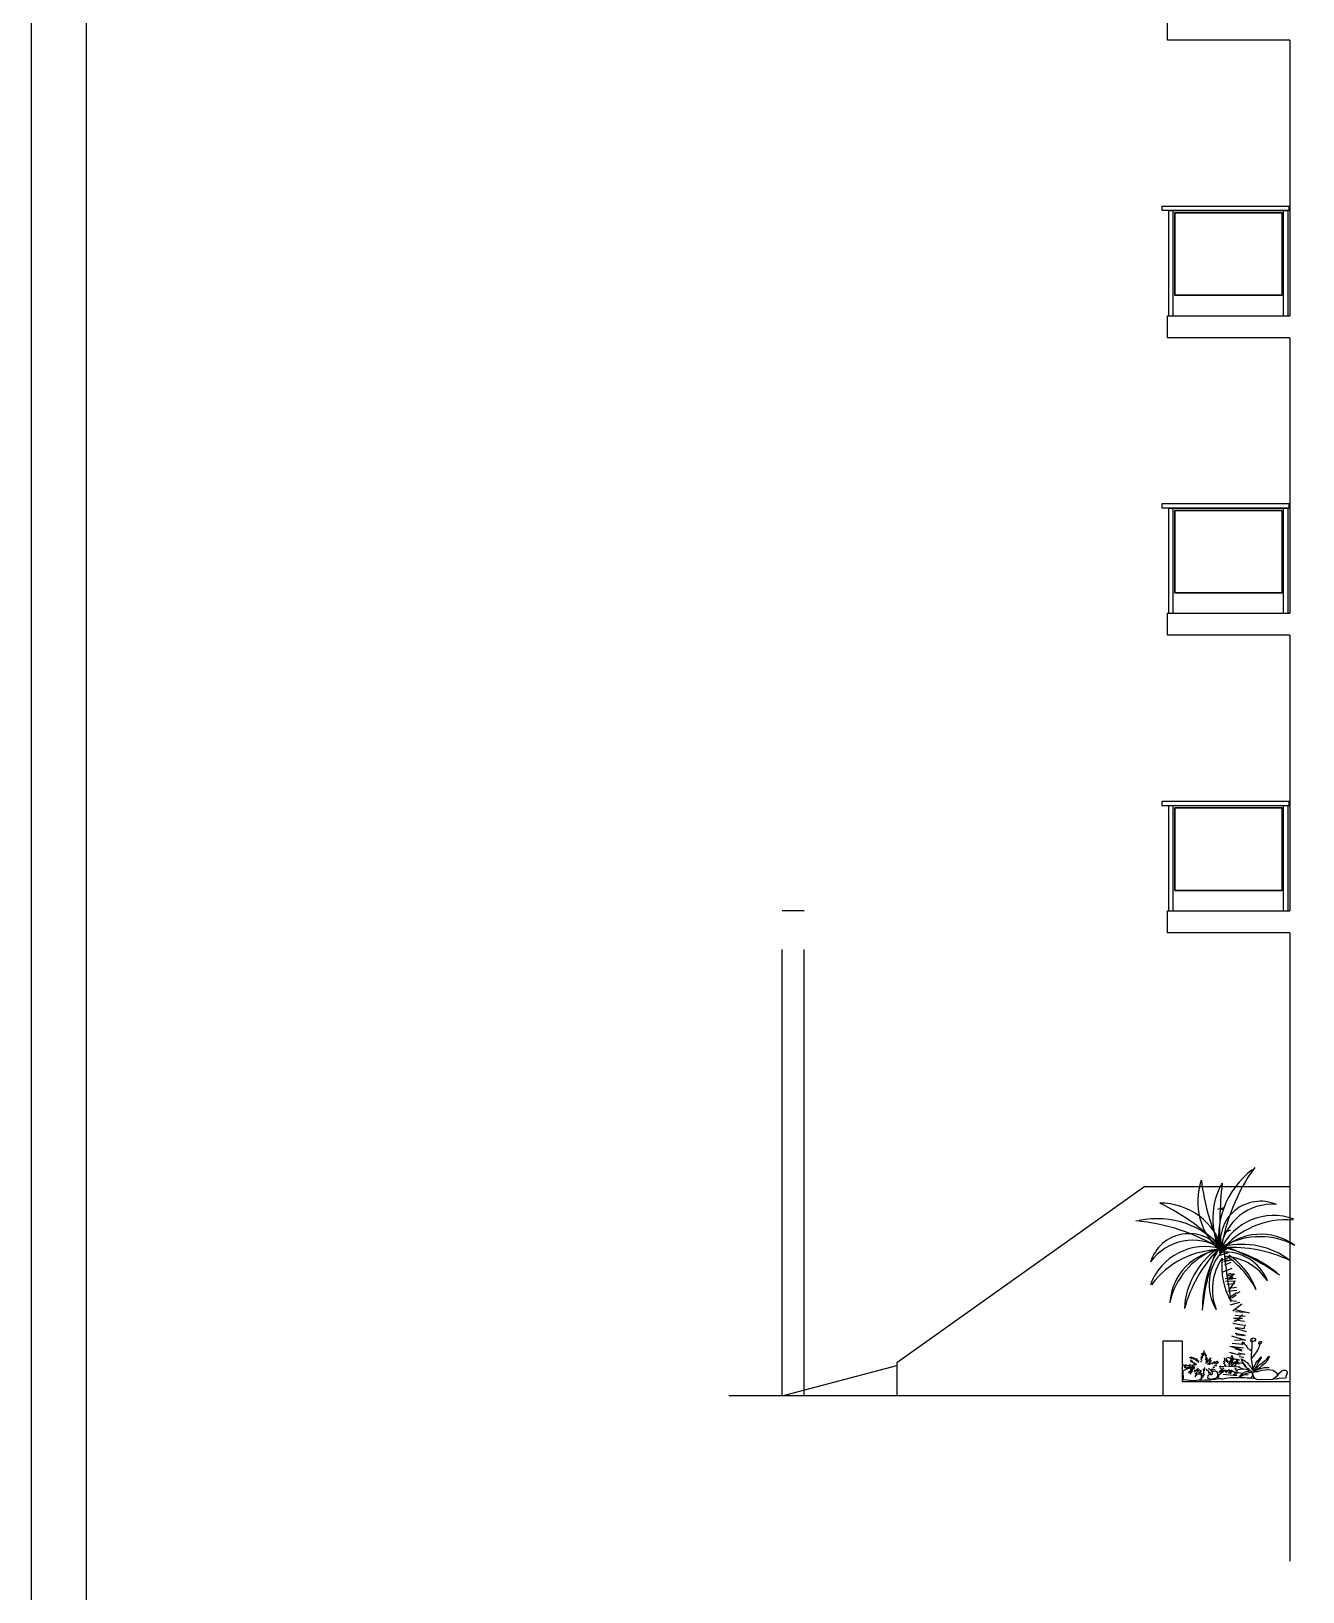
# Model space of a CAD drawing. Header units: metres. Extents: x -525 to 413, y -37 to 272.
# Drawn here: x 279.85 to 291.39, y 87.47 to 101.63 of the extents above; entities that cross this region are included whole.
import ezdxf

# ---------------------------------------------------------------- set-up
doc = ezdxf.new("R2010")
doc.units = ezdxf.units.M
doc.header["$MEASUREMENT"] = 0
doc.linetypes.add('0', pattern=[0])
doc.layers.get('0').update_dxf_attribs({"color": 254})
doc.layers.add('arbolesss', color=254, linetype='Continuous')
doc.layers.add('CORTE123', color=254, linetype='Continuous')
doc.layers.add('ventanas', color=254, linetype='Continuous', lineweight=30)

msp = doc.modelspace()

# ---------------------------------------------------------------- linework, layer by layer
for p, q in [((290.162, 101.552), (290.162, 101.752)), ((291.274, 101.552), (290.162, 101.552)), ((291.257, 100.004), (290.175, 100.004)), ((290.175, 99.052), (290.175, 100.004)), ((290.216, 99.052), (290.216, 100.004)), ((291.216, 99.052), (291.216, 100.004)), ((291.257, 99.052), (291.257, 100.004)), ((290.162, 98.852), (290.162, 99.052)), ((290.162, 99.052), (291.274, 99.052)), ((291.274, 98.852), (290.162, 98.852)), ((291.257, 97.304), (290.175, 97.304)), ((290.175, 96.352), (290.175, 97.304)), ((290.216, 96.352), (290.216, 97.304)), ((291.216, 96.352), (291.216, 97.304)), ((291.257, 96.352), (291.257, 97.304)), ((290.162, 96.152), (290.162, 96.352)), ((290.162, 96.352), (291.274, 96.352)), ((291.274, 96.152), (290.162, 96.152)), ((291.257, 94.604), (290.175, 94.604)), ((290.175, 93.652), (290.175, 94.604)), ((290.216, 93.652), (290.216, 94.604)), ((291.216, 93.652), (291.216, 94.604)), ((291.257, 93.652), (291.257, 94.604)), ((286.868, 93.652), (286.668, 93.652)), ((290.162, 93.452), (290.162, 93.652)), ((290.162, 93.652), (291.274, 93.652)), ((291.274, 93.452), (290.162, 93.452))]:
    msp.add_line(p, q)
at = {"linetype": 'Continuous'}
msp.add_line((287.709, 89.552), (287.709, 89.252), dxfattribs=at)
at = {"ltscale": 0.004}
msp.add_line((291.274, 89.378), (290.296, 89.378), dxfattribs=at)
at = {"linetype": 'Continuous'}
for points in [[(339.254, 115.195), (279.854, 115.195), (279.854, 73.195), (339.254, 73.195)], [(338.754, 114.695), (280.354, 114.695), (280.354, 73.695), (338.754, 73.695)]]:
    msp.add_lwpolyline(points, close=True, dxfattribs=at)
for points in [[(291.266, 100.044), (290.111, 100.044), (290.111, 100.009), (291.266, 100.009)], [(291.266, 97.344), (290.111, 97.344), (290.111, 97.309), (291.266, 97.309)], [(291.266, 94.644), (290.111, 94.644), (290.111, 94.609), (291.266, 94.609)]]:
    msp.add_lwpolyline(points, close=True)
at = {"layer": 'arbolesss'}
for p, q in [((290.619, 90.945), (290.65, 90.955)), ((290.637, 90.949), (290.67, 90.96)), ((290.64, 90.946), (290.681, 90.956)), ((290.645, 90.945), (290.674, 90.945)), ((290.69, 90.748), (290.719, 90.746)), ((290.691, 90.743), (290.738, 90.757)), ((290.624, 90.579), (290.685, 90.621)), ((290.624, 90.523), (290.718, 90.551)), ((290.634, 90.554), (290.703, 90.583)), ((290.656, 90.567), (290.682, 90.575)), ((290.658, 90.593), (290.675, 90.592)), ((290.661, 90.574), (290.693, 90.589)), ((290.666, 90.485), (290.725, 90.51)), ((290.674, 90.47), (290.743, 90.486)), ((290.686, 90.508), (290.7, 90.518)), ((290.692, 90.487), (290.728, 90.481)), ((290.667, 90.376), (290.75, 90.411)), ((290.683, 90.439), (290.741, 90.465)), ((290.7, 90.352), (290.742, 90.365)), ((290.705, 90.337), (290.766, 90.361)), ((290.709, 90.314), (290.771, 90.357)), ((290.686, 90.317), (290.787, 90.32)), ((290.688, 90.291), (290.78, 90.295)), ((290.703, 90.264), (290.773, 90.272)), ((290.709, 90.314), (290.752, 90.314)), ((290.711, 90.2), (290.793, 90.211)), ((290.717, 90.317), (290.758, 90.33)), ((290.72, 90.313), (290.757, 90.326)), ((290.775, 90.295), (290.724, 90.211)), ((290.724, 90.228), (290.788, 90.236)), ((290.791, 90.185), (290.717, 90.139)), ((290.731, 90.117), (290.79, 90.111)), ((290.732, 90.078), (290.818, 90.1)), ((290.786, 90.165), (290.747, 90.138)), ((290.839, 90.083), (290.757, 90.019)), ((290.819, 90.196), (290.793, 90.179)), ((290.762, 90.037), (290.906, 90.006)), ((290.762, 89.955), (290.844, 89.955)), ((290.822, 89.95), (290.764, 89.926)), ((290.778, 89.983), (290.869, 89.973)), ((290.843, 89.988), (290.78, 89.925)), ((290.781, 90.017), (290.863, 90.011)), ((290.781, 89.94), (290.861, 89.929)), ((290.744, 89.795), (290.87, 89.756)), ((290.756, 89.912), (290.852, 89.893)), ((290.776, 89.819), (290.872, 89.803)), ((290.777, 89.865), (290.877, 89.835)), ((290.781, 89.871), (290.862, 89.862)), ((290.786, 89.809), (290.861, 89.799)), ((290.869, 89.896), (290.852, 89.855)), ((290.922, 89.765), (290.93, 89.775)), ((290.93, 89.766), (290.94, 89.777)), ((290.94, 89.777), (290.939, 89.771)), ((290.945, 89.771), (290.941, 89.779)), ((290.95, 89.773), (290.954, 89.779)), ((290.954, 89.77), (290.96, 89.775)), ((290.96, 89.775), (290.959, 89.763)), ((290.482, 89.597), (290.477, 89.638)), ((290.477, 89.638), (290.49, 89.613)), ((290.49, 89.613), (290.49, 89.644)), ((290.49, 89.644), (290.498, 89.624)), ((290.498, 89.624), (290.497, 89.662)), ((290.501, 89.643), (290.508, 89.61)), ((290.727, 89.647), (290.82, 89.622)), ((290.729, 89.703), (290.852, 89.686)), ((290.737, 89.641), (290.827, 89.623)), ((290.738, 89.7), (290.834, 89.673)), ((290.751, 89.728), (290.843, 89.721)), ((290.77, 89.758), (290.864, 89.762)), ((290.775, 89.68), (290.838, 89.66)), ((290.803, 89.643), (290.867, 89.629)), ((290.818, 89.636), (290.861, 89.63)), ((290.834, 89.722), (290.842, 89.723)), ((290.835, 89.731), (290.84, 89.73)), ((290.837, 89.718), (290.846, 89.724)), ((290.839, 89.736), (290.845, 89.731)), ((290.845, 89.731), (290.85, 89.74)), ((290.861, 89.725), (290.847, 89.721)), ((290.85, 89.725), (290.861, 89.725)), ((290.851, 89.733), (290.86, 89.737)), ((290.86, 89.737), (290.852, 89.731)), ((290.852, 89.731), (290.86, 89.728)), ((290.863, 89.719), (290.857, 89.722)), ((290.868, 89.716), (290.863, 89.719)), ((290.875, 89.711), (290.868, 89.716)), ((290.88, 89.704), (290.875, 89.711)), ((290.887, 89.695), (290.88, 89.704)), ((290.892, 89.683), (290.887, 89.695)), ((290.896, 89.679), (290.892, 89.683)), ((290.903, 89.674), (290.896, 89.679)), ((290.911, 89.67), (290.903, 89.674)), ((290.918, 89.664), (290.911, 89.67)), ((290.912, 89.752), (290.924, 89.751)), ((290.915, 89.765), (290.92, 89.761)), ((290.924, 89.751), (290.918, 89.756)), ((290.925, 89.657), (290.918, 89.664)), ((290.921, 89.771), (290.922, 89.765)), ((290.925, 89.618), (290.928, 89.664)), ((290.929, 89.753), (290.928, 89.746)), ((290.928, 89.664), (290.931, 89.696)), ((290.931, 89.727), (290.932, 89.738)), ((290.932, 89.717), (290.931, 89.727)), ((290.931, 89.706), (290.932, 89.717)), ((290.931, 89.696), (290.931, 89.706)), ((290.932, 89.752), (290.937, 89.744)), ((290.932, 89.738), (290.933, 89.749)), ((290.937, 89.744), (290.939, 89.751)), ((290.944, 89.752), (290.949, 89.745)), ((290.949, 89.756), (290.952, 89.753)), ((290.956, 89.754), (290.962, 89.748)), ((290.957, 89.628), (290.974, 89.652)), ((290.959, 89.763), (290.969, 89.763)), ((290.969, 89.763), (290.959, 89.756)), ((290.962, 89.748), (290.961, 89.755)), ((290.974, 89.652), (290.983, 89.666)), ((290.981, 89.664), (290.991, 89.685)), ((290.986, 89.726), (290.995, 89.727)), ((290.987, 89.736), (290.997, 89.731)), ((290.991, 89.685), (290.996, 89.697)), ((290.992, 89.739), (290.994, 89.732)), ((290.994, 89.732), (290.998, 89.744)), ((290.996, 89.697), (291, 89.712)), ((291, 89.712), (291, 89.728)), ((291.001, 89.727), (291.001, 89.72)), ((291.004, 89.748), (291.003, 89.741)), ((291.006, 89.73), (291.008, 89.723)), ((291.007, 89.74), (291.011, 89.748)), ((291.008, 89.723), (291.01, 89.731)), ((291.011, 89.748), (291.013, 89.742)), ((291.011, 89.737), (291.018, 89.731)), ((291.013, 89.742), (291.022, 89.746)), ((291.018, 89.731), (291.016, 89.738)), ((290.305, 89.533), (290.329, 89.518)), ((290.31, 89.533), (290.341, 89.526)), ((290.329, 89.518), (290.314, 89.51)), ((290.314, 89.51), (290.344, 89.513)), ((290.319, 89.488), (290.351, 89.498)), ((290.341, 89.526), (290.327, 89.533)), ((290.327, 89.533), (290.372, 89.525)), ((290.33, 89.499), (290.372, 89.521)), ((290.344, 89.513), (290.33, 89.499)), ((290.351, 89.498), (290.382, 89.509)), ((290.412, 89.506), (290.354, 89.463)), ((290.372, 89.525), (290.36, 89.537)), ((290.36, 89.537), (290.39, 89.53)), ((290.361, 89.601), (290.384, 89.589)), ((290.364, 89.51), (290.405, 89.523)), ((290.369, 89.579), (290.394, 89.562)), ((290.37, 89.492), (290.412, 89.506)), ((290.394, 89.562), (290.373, 89.563)), ((290.373, 89.563), (290.415, 89.548)), ((290.384, 89.589), (290.377, 89.605)), ((290.377, 89.605), (290.404, 89.584)), ((290.382, 89.509), (290.41, 89.514)), ((290.39, 89.53), (290.393, 89.536)), ((290.393, 89.536), (290.415, 89.531)), ((290.404, 89.584), (290.399, 89.599)), ((290.399, 89.599), (290.429, 89.566)), ((290.415, 89.548), (290.403, 89.54)), ((290.403, 89.54), (290.43, 89.539)), ((290.405, 89.466), (290.44, 89.503)), ((290.429, 89.566), (290.423, 89.59)), ((290.423, 89.59), (290.445, 89.555)), ((290.44, 89.503), (290.43, 89.486)), ((290.445, 89.555), (290.448, 89.571)), ((290.464, 89.565), (290.472, 89.556)), ((290.465, 89.583), (290.476, 89.573)), ((290.476, 89.573), (290.468, 89.605)), ((290.468, 89.605), (290.482, 89.597)), ((290.496, 89.439), (290.49, 89.496)), ((290.49, 89.496), (290.499, 89.478)), ((290.499, 89.478), (290.502, 89.509)), ((290.513, 89.625), (290.507, 89.577)), ((290.507, 89.577), (290.522, 89.595)), ((290.508, 89.61), (290.513, 89.625)), ((290.522, 89.595), (290.51, 89.554)), ((290.518, 89.565), (290.51, 89.541)), ((290.513, 89.496), (290.519, 89.481)), ((290.521, 89.551), (290.538, 89.58)), ((290.561, 89.573), (290.527, 89.536)), ((290.535, 89.503), (290.556, 89.482)), ((290.537, 89.57), (290.554, 89.595)), ((290.538, 89.58), (290.537, 89.57)), ((290.538, 89.556), (290.561, 89.573)), ((290.539, 89.535), (290.563, 89.552)), ((290.554, 89.595), (290.549, 89.576)), ((290.56, 89.497), (290.571, 89.482)), ((290.565, 89.542), (290.59, 89.562)), ((290.572, 89.496), (290.595, 89.49)), ((290.574, 89.513), (290.592, 89.509)), ((290.584, 89.522), (290.609, 89.532)), ((290.585, 89.546), (290.618, 89.568)), ((290.59, 89.562), (290.585, 89.546)), ((290.609, 89.532), (290.6, 89.52)), ((290.601, 89.543), (290.626, 89.554)), ((290.61, 89.551), (290.626, 89.56)), ((290.632, 89.517), (290.647, 89.514)), ((290.637, 89.525), (290.653, 89.517)), ((290.64, 89.502), (290.646, 89.506)), ((290.648, 89.497), (290.674, 89.501)), ((290.674, 89.501), (290.649, 89.488)), ((290.653, 89.517), (290.665, 89.518)), ((290.665, 89.518), (290.675, 89.519)), ((290.668, 89.567), (290.684, 89.552)), ((290.67, 89.547), (290.69, 89.537)), ((290.677, 89.523), (290.818, 89.515)), ((290.68, 89.53), (290.697, 89.521)), ((290.687, 89.563), (290.681, 89.596)), ((290.694, 89.565), (290.816, 89.543)), ((290.698, 89.566), (290.7, 89.596)), ((290.704, 89.602), (290.815, 89.576)), ((290.711, 89.552), (290.709, 89.578)), ((290.72, 89.491), (290.714, 89.479)), ((290.716, 89.55), (290.726, 89.527)), ((290.72, 89.597), (290.814, 89.58)), ((290.733, 89.538), (290.727, 89.568)), ((290.727, 89.568), (290.739, 89.555)), ((290.738, 89.531), (290.749, 89.54)), ((290.739, 89.555), (290.741, 89.599)), ((290.74, 89.543), (290.759, 89.56)), ((290.741, 89.599), (290.746, 89.621)), ((290.747, 89.574), (290.743, 89.56)), ((290.746, 89.621), (290.752, 89.599)), ((290.747, 89.574), (290.761, 89.6)), ((290.749, 89.54), (290.748, 89.519)), ((290.749, 89.562), (290.761, 89.584)), ((290.759, 89.546), (290.757, 89.533)), ((290.765, 89.525), (290.79, 89.537)), ((290.766, 89.542), (290.78, 89.564)), ((290.771, 89.502), (290.787, 89.496)), ((290.79, 89.537), (290.777, 89.525)), ((290.777, 89.492), (290.797, 89.479)), ((290.804, 89.557), (290.778, 89.538)), ((290.78, 89.564), (290.782, 89.557)), ((290.782, 89.557), (290.799, 89.58)), ((290.785, 89.548), (290.804, 89.557)), ((290.798, 89.567), (290.794, 89.553)), ((290.799, 89.58), (290.795, 89.559)), ((290.797, 89.489), (290.824, 89.494)), ((290.802, 89.517), (290.854, 89.494)), ((290.807, 89.555), (290.85, 89.549)), ((290.814, 89.609), (290.857, 89.603)), ((290.824, 89.494), (290.856, 89.496)), ((290.838, 89.576), (290.833, 89.588)), ((290.833, 89.588), (290.842, 89.584)), ((290.845, 89.561), (290.838, 89.576)), ((290.839, 89.573), (290.844, 89.578)), ((290.873, 89.513), (290.841, 89.561)), ((290.842, 89.584), (290.849, 89.578)), ((290.853, 89.548), (290.845, 89.561)), ((290.849, 89.578), (290.865, 89.57)), ((290.859, 89.539), (290.853, 89.548)), ((290.856, 89.496), (290.879, 89.492)), ((290.866, 89.532), (290.859, 89.539)), ((290.865, 89.57), (290.874, 89.561)), ((290.875, 89.52), (290.866, 89.532)), ((290.874, 89.561), (290.885, 89.555)), ((290.881, 89.509), (290.875, 89.52)), ((290.879, 89.492), (290.903, 89.484)), ((290.888, 89.501), (290.881, 89.509)), ((290.885, 89.555), (290.892, 89.546)), ((290.893, 89.5), (290.888, 89.501)), ((290.892, 89.546), (290.9, 89.538)), ((290.9, 89.492), (290.893, 89.5)), ((290.899, 89.537), (290.906, 89.53)), ((290.903, 89.487), (290.9, 89.492)), ((290.906, 89.53), (290.911, 89.522)), ((290.911, 89.522), (290.918, 89.513)), ((290.918, 89.513), (290.923, 89.506)), ((290.923, 89.506), (290.929, 89.496)), ((290.926, 89.581), (290.925, 89.618)), ((290.926, 89.59), (290.935, 89.6)), ((290.932, 89.554), (290.926, 89.581)), ((290.929, 89.496), (290.934, 89.49)), ((290.933, 89.522), (290.932, 89.554)), ((290.933, 89.522), (290.935, 89.515)), ((290.935, 89.6), (290.957, 89.628)), ((290.935, 89.515), (290.936, 89.507)), ((290.936, 89.507), (290.938, 89.498)), ((290.938, 89.498), (290.939, 89.493)), ((290.938, 89.494), (290.938, 89.49)), ((290.94, 89.495), (290.946, 89.511)), ((290.946, 89.511), (290.952, 89.522)), ((290.96, 89.503), (290.95, 89.489)), ((290.952, 89.522), (290.959, 89.533)), ((290.959, 89.533), (290.964, 89.547)), ((290.965, 89.514), (290.96, 89.503)), ((290.963, 89.49), (290.965, 89.495)), ((290.964, 89.547), (290.979, 89.569)), ((290.964, 89.494), (290.975, 89.505)), ((290.973, 89.524), (290.965, 89.514)), ((290.982, 89.492), (290.972, 89.484)), ((290.981, 89.538), (290.973, 89.524)), ((290.975, 89.505), (290.986, 89.521)), ((290.976, 89.487), (290.999, 89.497)), ((290.979, 89.569), (290.991, 89.579)), ((290.987, 89.553), (290.981, 89.538)), ((290.991, 89.498), (290.982, 89.492)), ((290.986, 89.52), (290.991, 89.526)), ((290.996, 89.569), (290.987, 89.553)), ((290.991, 89.579), (291.003, 89.592)), ((290.991, 89.526), (290.998, 89.532)), ((291.002, 89.507), (290.991, 89.498)), ((291.004, 89.58), (290.996, 89.569)), ((290.998, 89.532), (291.001, 89.536)), ((290.999, 89.497), (291.044, 89.508)), ((291, 89.535), (291.015, 89.546)), ((291.013, 89.517), (291.002, 89.507)), ((291.003, 89.592), (291.013, 89.605)), ((291.01, 89.587), (291.004, 89.58)), ((291.013, 89.605), (291.01, 89.587)), ((291.023, 89.527), (291.013, 89.517)), ((291.015, 89.546), (291.024, 89.555)), ((291.033, 89.535), (291.023, 89.527)), ((291.024, 89.555), (291.037, 89.564)), ((291.046, 89.545), (291.033, 89.535)), ((291.037, 89.564), (291.048, 89.572)), ((291.044, 89.508), (291.086, 89.51)), ((291.054, 89.554), (291.046, 89.545)), ((291.048, 89.572), (291.061, 89.581)), ((291.065, 89.563), (291.054, 89.554)), ((291.061, 89.581), (291.066, 89.591)), ((291.071, 89.574), (291.065, 89.563)), ((291.066, 89.591), (291.076, 89.603)), ((291.077, 89.583), (291.071, 89.574)), ((291.076, 89.603), (291.086, 89.61)), ((291.082, 89.597), (291.077, 89.583)), ((291.086, 89.61), (291.082, 89.597)), ((290.301, 89.478), (290.319, 89.488)), ((290.301, 89.478), (290.304, 89.4)), ((290.304, 89.4), (290.369, 89.393)), ((290.354, 89.463), (290.378, 89.476)), ((290.369, 89.393), (290.406, 89.39)), ((290.37, 89.447), (290.394, 89.48)), ((290.378, 89.476), (290.37, 89.447)), ((290.411, 89.488), (290.405, 89.466)), ((290.406, 89.39), (290.451, 89.396)), ((290.433, 89.46), (290.411, 89.424)), ((290.411, 89.424), (290.435, 89.448)), ((290.458, 89.489), (290.415, 89.451)), ((290.415, 89.451), (290.433, 89.46)), ((290.428, 89.479), (290.458, 89.489)), ((290.447, 89.444), (290.467, 89.485)), ((290.447, 89.466), (290.447, 89.444)), ((290.451, 89.396), (290.469, 89.406)), ((290.451, 89.396), (290.465, 89.394)), ((290.46, 89.401), (290.465, 89.401)), ((290.467, 89.485), (290.462, 89.455)), ((290.463, 89.439), (290.474, 89.455)), ((290.465, 89.394), (290.474, 89.396)), ((290.474, 89.455), (290.469, 89.422)), ((290.469, 89.422), (290.482, 89.414)), ((290.469, 89.406), (290.473, 89.416)), ((290.474, 89.396), (290.49, 89.393)), ((290.48, 89.442), (290.488, 89.422)), ((290.488, 89.459), (290.496, 89.439)), ((290.49, 89.393), (290.502, 89.397)), ((290.502, 89.397), (290.522, 89.396)), ((290.522, 89.396), (290.537, 89.397)), ((290.525, 89.489), (290.54, 89.455)), ((290.529, 89.413), (290.532, 89.436)), ((290.557, 89.401), (290.529, 89.413)), ((290.532, 89.436), (290.539, 89.441)), ((290.537, 89.397), (290.554, 89.397)), ((290.539, 89.441), (290.546, 89.445)), ((290.54, 89.455), (290.543, 89.469)), ((290.543, 89.469), (290.559, 89.44)), ((290.546, 89.445), (290.55, 89.447)), ((290.554, 89.397), (290.563, 89.399)), ((290.556, 89.482), (290.561, 89.475)), ((290.607, 89.412), (290.557, 89.401)), ((290.561, 89.475), (290.569, 89.466)), ((290.563, 89.399), (290.579, 89.403)), ((290.564, 89.442), (290.565, 89.451)), ((290.565, 89.451), (290.573, 89.452)), ((290.57, 89.404), (290.598, 89.402)), ((290.573, 89.452), (290.573, 89.462)), ((290.588, 89.473), (290.574, 89.472)), ((290.6, 89.474), (290.588, 89.473)), ((290.598, 89.402), (290.635, 89.408)), ((290.615, 89.466), (290.6, 89.474)), ((290.62, 89.44), (290.607, 89.412)), ((290.619, 89.458), (290.615, 89.466)), ((290.62, 89.448), (290.619, 89.458)), ((290.62, 89.44), (290.62, 89.448)), ((290.625, 89.417), (290.622, 89.408)), ((290.625, 89.417), (290.633, 89.445)), ((290.661, 89.486), (290.629, 89.465)), ((290.629, 89.465), (290.643, 89.47)), ((290.633, 89.445), (290.664, 89.469)), ((290.635, 89.408), (290.642, 89.408)), ((290.638, 89.48), (290.661, 89.486)), ((290.642, 89.408), (290.649, 89.407)), ((290.646, 89.47), (290.665, 89.477)), ((290.649, 89.407), (290.658, 89.406)), ((290.687, 89.484), (290.655, 89.474)), ((290.658, 89.406), (290.666, 89.407)), ((290.662, 89.405), (290.708, 89.416)), ((290.664, 89.469), (290.687, 89.484)), ((290.667, 89.448), (290.796, 89.436)), ((290.686, 89.471), (290.694, 89.479)), ((290.688, 89.484), (290.827, 89.459)), ((290.694, 89.479), (290.694, 89.461)), ((290.694, 89.461), (290.707, 89.476)), ((290.708, 89.416), (290.735, 89.417)), ((290.721, 89.454), (290.727, 89.47)), ((290.723, 89.477), (290.729, 89.491)), ((290.724, 89.463), (290.728, 89.486)), ((290.732, 89.469), (290.736, 89.45)), ((290.737, 89.482), (290.734, 89.454)), ((290.735, 89.417), (290.777, 89.419)), ((290.738, 89.484), (290.741, 89.471)), ((290.741, 89.471), (290.74, 89.462)), ((290.742, 89.486), (290.746, 89.479)), ((290.753, 89.48), (290.758, 89.469)), ((290.793, 89.447), (290.759, 89.441)), ((290.766, 89.473), (290.778, 89.451)), ((290.777, 89.419), (290.864, 89.418)), ((290.781, 89.463), (290.787, 89.454)), ((290.804, 89.46), (290.786, 89.462)), ((290.788, 89.474), (290.798, 89.456)), ((290.795, 89.464), (290.854, 89.456)), ((290.814, 89.424), (290.812, 89.421)), ((290.812, 89.421), (290.821, 89.424)), ((290.818, 89.428), (290.814, 89.424)), ((290.821, 89.432), (290.818, 89.428)), ((290.828, 89.438), (290.821, 89.432)), ((290.821, 89.424), (290.827, 89.427)), ((290.825, 89.443), (290.896, 89.444)), ((290.827, 89.427), (290.834, 89.431)), ((290.832, 89.442), (290.828, 89.438)), ((290.834, 89.431), (290.83, 89.442)), ((290.839, 89.447), (290.832, 89.442)), ((290.834, 89.431), (290.841, 89.435)), ((290.846, 89.454), (290.839, 89.447)), ((290.841, 89.435), (290.85, 89.44)), ((290.852, 89.459), (290.846, 89.454)), ((290.85, 89.44), (290.857, 89.444)), ((290.859, 89.463), (290.852, 89.459)), ((290.857, 89.444), (290.865, 89.448)), ((290.864, 89.466), (290.859, 89.463)), ((290.877, 89.469), (290.864, 89.466)), ((290.864, 89.418), (290.887, 89.414)), ((290.865, 89.448), (290.873, 89.453)), ((290.873, 89.453), (290.88, 89.455)), ((290.887, 89.471), (290.877, 89.469)), ((290.88, 89.455), (290.887, 89.457)), ((290.898, 89.473), (290.887, 89.471)), ((290.887, 89.457), (290.898, 89.46)), ((290.887, 89.414), (290.924, 89.416)), ((290.904, 89.474), (290.898, 89.473)), ((290.898, 89.46), (290.905, 89.462)), ((290.902, 89.484), (290.906, 89.482)), ((290.91, 89.483), (290.903, 89.487)), ((290.912, 89.475), (290.904, 89.474)), ((290.905, 89.462), (290.913, 89.463)), ((290.906, 89.482), (290.909, 89.481)), ((290.909, 89.481), (290.912, 89.478)), ((290.914, 89.479), (290.91, 89.483)), ((290.912, 89.478), (290.916, 89.476)), ((290.922, 89.475), (290.912, 89.475)), ((290.913, 89.463), (290.922, 89.466)), ((290.922, 89.475), (290.914, 89.479)), ((290.925, 89.42), (290.921, 89.415)), ((290.927, 89.47), (290.922, 89.475)), ((290.922, 89.466), (290.931, 89.468)), ((290.924, 89.416), (290.947, 89.412)), ((290.929, 89.426), (290.925, 89.42)), ((290.926, 89.465), (290.928, 89.463)), ((290.933, 89.467), (290.927, 89.47)), ((290.928, 89.463), (290.93, 89.458)), ((290.932, 89.43), (290.929, 89.426)), ((290.93, 89.458), (290.931, 89.452)), ((290.931, 89.452), (290.932, 89.448)), ((290.932, 89.448), (290.934, 89.442)), ((290.933, 89.435), (290.932, 89.43)), ((290.934, 89.442), (290.933, 89.435)), ((290.934, 89.49), (290.937, 89.486)), ((290.935, 89.467), (290.94, 89.464)), ((290.936, 89.457), (290.94, 89.462)), ((290.942, 89.426), (290.936, 89.457)), ((290.937, 89.486), (290.941, 89.482)), ((290.938, 89.49), (290.938, 89.487)), ((290.94, 89.462), (290.944, 89.467)), ((290.941, 89.482), (290.944, 89.477)), ((290.942, 89.482), (290.946, 89.486)), ((290.956, 89.408), (290.942, 89.426)), ((290.944, 89.477), (290.951, 89.47)), ((290.944, 89.467), (290.95, 89.469)), ((290.945, 89.478), (290.95, 89.481)), ((290.946, 89.486), (290.95, 89.488)), ((290.947, 89.412), (290.953, 89.412)), ((290.949, 89.473), (290.956, 89.476)), ((290.95, 89.481), (290.954, 89.484)), ((290.95, 89.469), (290.956, 89.471)), ((290.953, 89.484), (290.959, 89.486)), ((290.956, 89.476), (290.963, 89.479)), ((290.956, 89.471), (290.964, 89.473)), ((290.975, 89.399), (290.956, 89.408)), ((290.959, 89.486), (290.963, 89.49)), ((290.972, 89.484), (290.963, 89.479)), ((290.964, 89.473), (290.972, 89.473)), ((290.972, 89.473), (290.978, 89.472)), ((291.058, 89.398), (290.975, 89.399)), ((290.978, 89.472), (290.983, 89.473)), ((290.981, 89.473), (291.022, 89.484)), ((291.022, 89.484), (291.077, 89.491)), ((291.118, 89.4), (291.058, 89.398)), ((291.077, 89.491), (291.119, 89.483)), ((291.162, 89.434), (291.118, 89.4)), ((291.119, 89.483), (291.152, 89.462)), ((291.126, 89.41), (291.154, 89.407)), ((291.152, 89.462), (291.162, 89.434)), ((291.154, 89.407), (291.165, 89.408)), ((291.162, 89.434), (291.175, 89.458)), ((291.165, 89.408), (291.171, 89.409)), ((291.171, 89.409), (291.174, 89.412)), ((291.172, 89.412), (291.236, 89.415)), ((291.175, 89.458), (291.202, 89.478)), ((291.202, 89.478), (291.217, 89.484)), ((291.217, 89.484), (291.224, 89.485)), ((291.224, 89.485), (291.231, 89.483)), ((291.231, 89.483), (291.239, 89.481)), ((291.249, 89.456), (291.236, 89.428)), ((291.236, 89.428), (291.236, 89.415)), ((291.239, 89.481), (291.246, 89.476)), ((291.246, 89.476), (291.249, 89.47)), ((291.249, 89.47), (291.25, 89.463)), ((291.25, 89.463), (291.249, 89.455))]:
    msp.add_line(p, q, dxfattribs=at)
for centre, radius, start, end in [((291.023, 91.014), 0.586, 160.6322, 229.9331), ((292.462, 91.437), 2.004, 186.5451, 205.2111), ((291.402, 90.684), 0.777, 127.2559, 190.9335), ((292.35, 90.319), 1.72, 144.2279, 171.6985), ((291.24, 90.858), 0.666, 150.867, 206.5647), ((294.978, 90.736), 4.342, 174.1102, 182.4568), ((290.097, 90.408), 0.592, 15.715, 90.3334), ((289.29, 89.303), 1.877, 42.2487, 64.6645), ((291.007, 90.653), 0.364, 66.7268, 193.0369), ((291.112, 90.519), 0.471, 85.2203, 172.1568), ((289.735, 89.124), 1.72, 57.8491, 85.3197), ((290.072, 90.082), 0.777, 38.6142, 102.2918), ((291.125, 90.361), 0.527, 69.478, 155.5962), ((291.245, 90.076), 0.773, 85.7651, 140.4327), ((290.358, 90.359), 0.364, 36.5107, 162.8208), ((290.393, 90.192), 0.471, 57.3908, 144.3273), ((291.011, 90.206), 0.512, 53.0641, 135.3628), ((290.842, 89.914), 0.712, 52.7467, 103.6867), ((291.002, 90.014), 0.681, 62.1809, 117.607), ((290.504, 90.079), 0.527, 73.9514, 160.0697), ((290.642, 89.803), 0.773, 89.115, 143.7826), ((290.848, 89.948), 0.681, 111.9406, 167.3667), ((290.695, 90.065), 0.512, 94.1848, 176.4835), ((291.027, 90.004), 0.712, 125.8609, 176.8009), ((291.517, 89.715), 1.244, 136.2574, 164.6654), ((291.569, 90.036), 1.09, 150.1137, 180.4362), ((292.62, 89.825), 2.151, 160.6081, 174.58), ((290.969, 90.262), 0.429, 134.5155, 211.9438), ((291.063, 90.217), 0.493, 145.0684, 201.7201), ((290.69, 90.147), 0.408, 21.0557, 96.0637), ((291.291, 90.422), 0.636, 173.01, 209.7535), ((290.467, 89.523), 1.09, 49.1114, 79.4339), ((290.745, 89.354), 1.244, 64.8822, 93.2903), ((297.748, 91.306), 7.111, 185.9022, 189.6595), ((290.657, 90.025), 0.493, 32.9997, 84.4783), ((290.215, 89.822), 0.849, 27.4261, 54.8268), ((289.945, 88.586), 2.151, 54.9676, 68.9395), ((290.37, 89.997), 0.636, 19.7941, 56.5376)]:
    msp.add_arc(centre, radius, start, end, dxfattribs=at)
at = {"layer": 'CORTE123', "ltscale": 0.004}
for p, q in [((291.274, 101.552), (291.274, 99.052)), ((291.274, 98.852), (291.274, 96.352)), ((291.274, 96.152), (291.274, 93.652)), ((291.274, 93.452), (291.274, 87.752)), ((289.959, 91.152), (287.709, 89.552)), ((289.959, 91.152), (291.274, 91.152)), ((290.124, 89.252), (290.124, 89.752)), ((290.124, 89.752), (290.296, 89.752)), ((290.296, 89.752), (290.296, 89.378)), ((286.668, 89.252), (287.709, 89.527)), ((291.274, 89.252), (290.124, 89.252))]:
    msp.add_line(p, q, dxfattribs=at)
at = {"layer": 'CORTE123', "linetype": '0', "ltscale": 0.004}
for p, q in [((286.668, 89.252), (286.668, 93.302)), ((286.868, 89.252), (286.868, 93.302)), ((291.274, 89.252), (286.183, 89.252))]:
    msp.add_line(p, q, dxfattribs=at)
at = {"layer": 'ventanas'}
for points in [[(291.203, 99.986), (290.231, 99.986), (290.231, 99.237), (291.203, 99.237)], [(291.203, 97.286), (290.231, 97.286), (290.231, 96.537), (291.203, 96.537)], [(291.203, 94.586), (290.231, 94.586), (290.231, 93.837), (291.203, 93.837)]]:
    msp.add_lwpolyline(points, close=True, dxfattribs=at)

doc.saveas('drawing.dxf')
